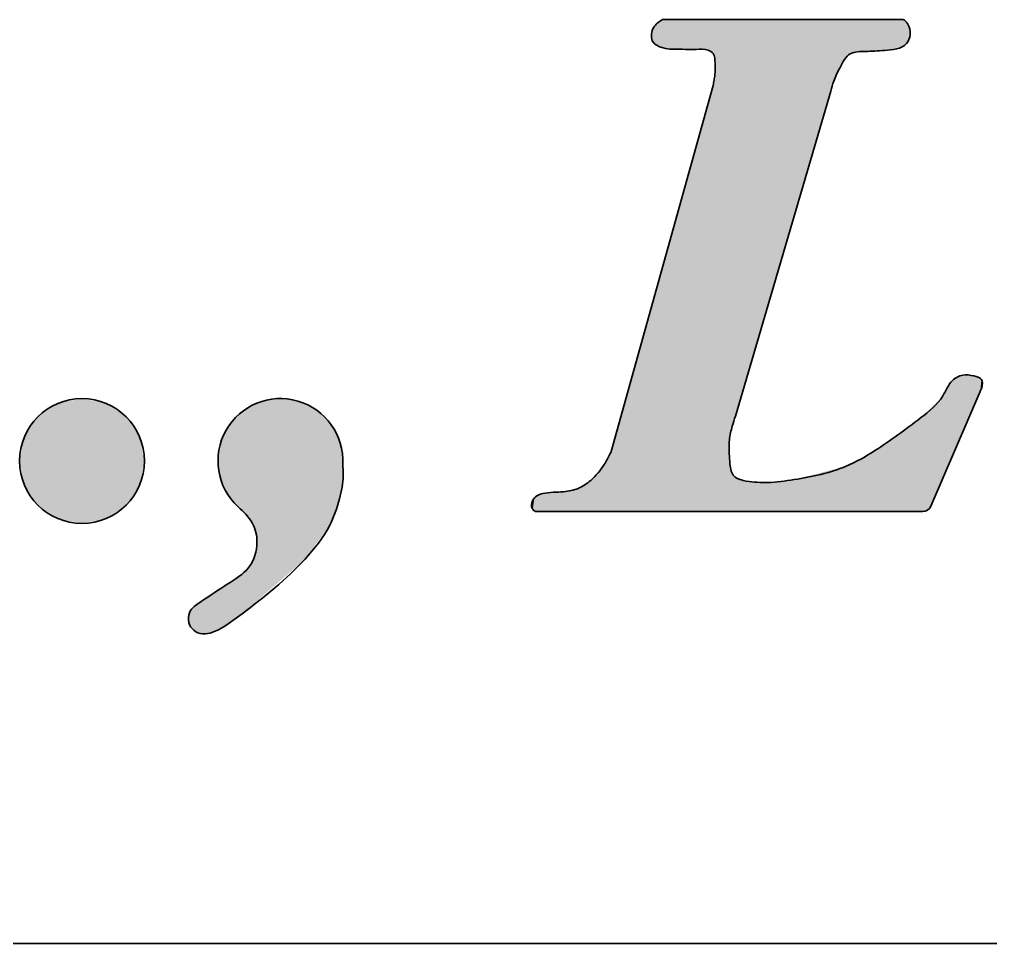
# Model space of a CAD drawing. Extents: x 23 to 587, y 4 to 413.
# Drawn here: x 489.744 to 492.422, y 38.238 to 40.785 of the extents above; entities that cross this region are included whole.
import ezdxf

# ---------------------------------------------------------------- set-up
doc = ezdxf.new("R2010")
doc.units = 0
doc.layers.get('0').update_dxf_attribs({"lineweight": 13})
doc.layers.add('6', color=7, linetype='Continuous', lineweight=13)

# ---------------------------------------------------------------- blocks, each defined once
blk = doc.blocks.new('BLOCK6643')
at = {"color": 6, "lineweight": 5}
for points in [[(490.3989, 39.7274), (490.3962, 39.371), (490.3614, 39.7063), (490.3869, 39.396)], [(490.5319, 39.2976), (490.3934, 39.3075), (490.4406, 39.7385), (490.3992, 39.344)], [(490.3989, 39.7274), (490.4406, 39.7385), (490.3962, 39.371), (490.3992, 39.344)], [(490.5319, 39.2976), (490.4406, 39.7385), (490.5255, 39.7287), (490.4836, 39.739)], [(490.5319, 39.2976), (490.5255, 39.7287), (490.5993, 39.3896), (490.5634, 39.7084)], [(490.3193, 39.4747), (490.3302, 39.6765), (490.347, 39.4417), (490.3614, 39.7063)], [(490.347, 39.4417), (490.3614, 39.7063), (490.3869, 39.396)], [(490.5634, 39.7084), (490.5952, 39.6793), (490.5993, 39.3896), (490.6187, 39.6432)], [(490.3006, 39.5135), (490.3075, 39.6399), (490.3193, 39.4747), (490.3302, 39.6765)], [(490.2922, 39.5558), (490.2946, 39.5988), (490.3006, 39.5135), (490.3075, 39.6399)], [(490.5993, 39.3896), (490.6187, 39.6432), (490.6267, 39.4638), (490.6325, 39.6023)], [(490.6267, 39.4638), (490.6325, 39.6023), (490.637, 39.5277), (490.6358, 39.5594)], [(490.5319, 39.2976), (490.3586, 39.1469), (490.3934, 39.3075), (490.3769, 39.2753)], [(490.3173, 39.228), (490.3769, 39.2753), (490.3064, 39.1102), (490.3586, 39.1469)], [(490.3173, 39.228), (490.2563, 39.0914), (490.2456, 39.1809)], [(490.3173, 39.228), (490.3064, 39.1102), (490.2563, 39.0914), (490.2698, 39.0937)], [(490.2133, 39.1168), (490.2164, 39.1554), (490.2201, 39.1058), (490.2293, 39.1696)], [(490.2201, 39.1058), (490.2293, 39.1696), (490.2303, 39.0973), (490.2456, 39.1809)], [(490.2303, 39.0973), (490.2456, 39.1809), (490.2427, 39.0924), (490.2563, 39.0914)], [(490.2102, 39.1293), (490.2113, 39.1429), (490.2133, 39.1168), (490.2164, 39.1554)]]:
    blk.add_solid(points, dxfattribs=at)
blk = doc.blocks.new('BLOCK6644')
at = {"color": 6, "lineweight": 5}
for points in [[(490.0756, 39.5021), (489.7949, 39.6897), (489.9166, 39.7401), (489.8507, 39.727)], [(490.0756, 39.5021), (489.9166, 39.7401), (490.0383, 39.6897), (489.9825, 39.727)], [(490.0756, 39.5021), (489.7445, 39.568), (489.7949, 39.6897), (489.7576, 39.6339)], [(490.0756, 39.5021), (490.0383, 39.6897), (490.0887, 39.568), (490.0756, 39.6339)], [(490.0756, 39.5021), (489.7949, 39.4463), (489.7445, 39.568), (489.7576, 39.5021)], [(490.0756, 39.5021), (489.9166, 39.3959), (489.7949, 39.4463), (489.8507, 39.409)], [(490.0756, 39.5021), (490.0383, 39.4463), (489.9166, 39.3959), (489.9825, 39.409)]]:
    blk.add_solid(points, dxfattribs=at)
blk = doc.blocks.new('BLOCK6647')
at = {"color": 6, "lineweight": 5}
for points in [[(491.4894, 40.7548), (491.4872, 40.7451), (491.4936, 40.7636), (491.4896, 40.7266)], [(491.4896, 40.7266), (491.4926, 40.7217), (491.4936, 40.7636), (491.5015, 40.714)], [(491.4936, 40.7636), (491.5015, 40.714), (491.5032, 40.7746), (491.526, 40.7053)], [(491.5032, 40.7746), (491.526, 40.7053), (491.515, 40.7833), (491.515, 40.7853)], [(492.1871, 40.7853), (491.515, 40.7853), (491.5325, 40.7042), (491.526, 40.7053)], [(492.1871, 40.7853), (491.5325, 40.7042), (491.6103, 40.7024), (491.5714, 40.703)], [(492.1871, 40.7853), (491.6103, 40.7024), (491.6512, 40.6969), (491.6436, 40.7008)], [(492.1871, 40.7853), (491.6512, 40.6969), (491.6602, 40.6854), (491.6572, 40.6912)], [(492.1871, 40.7853), (491.6602, 40.6854), (491.6625, 40.6651), (491.6624, 40.6721)], [(492.1871, 40.7853), (491.6625, 40.6651), (492.0553, 40.6961), (492.0354, 40.6905)], [(492.1871, 40.7853), (492.0553, 40.6961), (492.1298, 40.7), (492.0774, 40.697)], [(492.1871, 40.7853), (492.1298, 40.7), (492.1781, 40.7095), (492.1466, 40.7014)], [(492.1871, 40.7853), (492.1781, 40.7095), (492.1871, 40.7818)], [(492.1903, 40.7187), (492.1871, 40.7818), (492.1781, 40.7095)], [(492.1973, 40.7299), (492.1928, 40.7739), (492.1903, 40.7187), (492.1871, 40.7818)], [(492.2007, 40.7431), (492.1994, 40.7593), (492.1973, 40.7299), (492.1928, 40.7739)], [(491.6625, 40.6651), (492.0266, 40.6836), (492.0354, 40.6905)], [(491.6625, 40.6651), (492.0072, 40.6528), (492.0266, 40.6836), (492.0129, 40.6638)], [(491.7025, 39.5746), (491.6625, 40.6651), (491.6599, 40.6176), (491.6619, 40.633)], [(491.7025, 39.5746), (491.702, 39.6262), (491.6625, 40.6651), (491.7101, 39.6643)], [(491.6625, 40.6651), (491.7101, 39.6643), (491.9817, 40.5876), (491.7187, 39.6917)], [(491.6625, 40.6651), (491.9817, 40.5876), (492.0072, 40.6528), (491.9899, 40.6151)], [(491.7025, 39.5746), (491.6599, 40.6176), (491.3758, 39.5938), (491.6572, 40.6031)], [(492.3938, 39.7596), (492.3306, 39.7992), (492.2907, 39.7472), (492.3175, 39.7899)], [(492.3938, 39.7596), (492.3762, 39.8026), (492.3306, 39.7992), (492.3456, 39.8044)], [(492.3938, 39.7596), (492.3882, 39.7992), (492.3762, 39.8026)], [(492.3979, 39.77), (492.3971, 39.7927), (492.3938, 39.7596), (492.3882, 39.7992)], [(492.3998, 39.7821), (492.3992, 39.7878), (492.3979, 39.77), (492.3971, 39.7927)], [(492.2907, 39.7472), (492.2292, 39.6867), (492.2371, 39.4286), (492.2353, 39.4286)], [(492.2907, 39.7472), (492.2371, 39.4286), (492.2406, 39.4291), (492.2388, 39.4288)], [(492.2907, 39.7472), (492.2406, 39.4291), (492.244, 39.4301), (492.2423, 39.4296)], [(492.2907, 39.7472), (492.244, 39.4301), (492.2471, 39.4316), (492.2456, 39.4308)], [(492.2907, 39.7472), (492.2471, 39.4316), (492.2501, 39.4336), (492.2487, 39.4326)], [(492.2907, 39.7472), (492.2501, 39.4336), (492.2527, 39.4359), (492.2514, 39.4347)], [(492.2907, 39.7472), (492.2527, 39.4359), (492.255, 39.4386), (492.2539, 39.4372)], [(492.2907, 39.7472), (492.255, 39.4386), (492.2568, 39.4416), (492.256, 39.4401)], [(492.2907, 39.7472), (492.2568, 39.4416), (492.2576, 39.4432)], [(492.3938, 39.7596), (492.2907, 39.7472), (492.2576, 39.4432)], [(492.2353, 39.4286), (492.2292, 39.6867), (492.0241, 39.5536), (492.1032, 39.5965)], [(491.3568, 39.5587), (491.7486, 39.5128), (491.3736, 39.5889), (491.7397, 39.5145)], [(491.3758, 39.5938), (491.3736, 39.5889), (491.7234, 39.5201), (491.7397, 39.5145)], [(491.7025, 39.5746), (491.3758, 39.5938), (491.7056, 39.5467)], [(491.3758, 39.5938), (491.7234, 39.5201), (491.7056, 39.5467), (491.7168, 39.5246)], [(492.2353, 39.4286), (491.3568, 39.5587), (491.2851, 39.4925), (491.3197, 39.5145)], [(492.2353, 39.4286), (491.8079, 39.5086), (491.3568, 39.5587), (491.7486, 39.5128)], [(492.2353, 39.4286), (492.0241, 39.5536), (491.8079, 39.5086), (491.8811, 39.5166)], [(491.1874, 39.4781), (491.1708, 39.4717), (492.2353, 39.4286), (491.1644, 39.4662)], [(492.2353, 39.4286), (491.2851, 39.4925), (491.1874, 39.4781), (491.2449, 39.4833)], [(491.1575, 39.4397), (491.1569, 39.4522), (491.1563, 39.4449)], [(491.1599, 39.4347), (491.1595, 39.4592), (491.1575, 39.4397), (491.1569, 39.4522)], [(492.2353, 39.4286), (491.1644, 39.4662), (491.1599, 39.4347), (491.1595, 39.4592)], [(492.2353, 39.4286), (491.1599, 39.4347), (491.1599, 39.4286)]]:
    blk.add_solid(points, dxfattribs=at)
blk = doc.blocks.new('BLOCK6676')
at = {"color": 6, "lineweight": 5}
for points in [[(490.3989, 39.7274), (490.3962, 39.371), (490.3614, 39.7063), (490.3869, 39.396)], [(490.5319, 39.2976), (490.3934, 39.3075), (490.4406, 39.7385), (490.3992, 39.344)], [(490.3989, 39.7274), (490.4406, 39.7385), (490.3962, 39.371), (490.3992, 39.344)], [(490.5319, 39.2976), (490.4406, 39.7385), (490.5255, 39.7287), (490.4836, 39.739)], [(490.5319, 39.2976), (490.5255, 39.7287), (490.5993, 39.3896), (490.5634, 39.7084)], [(490.3193, 39.4747), (490.3302, 39.6765), (490.347, 39.4417), (490.3614, 39.7063)], [(490.347, 39.4417), (490.3614, 39.7063), (490.3869, 39.396)], [(490.5634, 39.7084), (490.5952, 39.6793), (490.5993, 39.3896), (490.6187, 39.6432)], [(490.3006, 39.5135), (490.3075, 39.6399), (490.3193, 39.4747), (490.3302, 39.6765)], [(490.2922, 39.5558), (490.2946, 39.5988), (490.3006, 39.5135), (490.3075, 39.6399)], [(490.5993, 39.3896), (490.6187, 39.6432), (490.6267, 39.4638), (490.6325, 39.6023)], [(490.6267, 39.4638), (490.6325, 39.6023), (490.637, 39.5277), (490.6358, 39.5594)], [(490.5319, 39.2976), (490.3586, 39.1469), (490.3934, 39.3075), (490.3769, 39.2753)], [(490.3173, 39.228), (490.3769, 39.2753), (490.3064, 39.1102), (490.3586, 39.1469)], [(490.3173, 39.228), (490.2563, 39.0914), (490.2456, 39.1809)], [(490.3173, 39.228), (490.3064, 39.1102), (490.2563, 39.0914), (490.2698, 39.0937)], [(490.2133, 39.1168), (490.2164, 39.1554), (490.2201, 39.1058), (490.2293, 39.1696)], [(490.2201, 39.1058), (490.2293, 39.1696), (490.2303, 39.0973), (490.2456, 39.1809)], [(490.2303, 39.0973), (490.2456, 39.1809), (490.2427, 39.0924), (490.2563, 39.0914)], [(490.2102, 39.1293), (490.2113, 39.1429), (490.2133, 39.1168), (490.2164, 39.1554)]]:
    blk.add_solid(points, dxfattribs=at)
blk = doc.blocks.new('BLOCK6677')
at = {"color": 6, "lineweight": 5}
for points in [[(490.0756, 39.5021), (489.7949, 39.6897), (489.9166, 39.7401), (489.8507, 39.727)], [(490.0756, 39.5021), (489.9166, 39.7401), (490.0383, 39.6897), (489.9825, 39.727)], [(490.0756, 39.5021), (489.7445, 39.568), (489.7949, 39.6897), (489.7576, 39.6339)], [(490.0756, 39.5021), (490.0383, 39.6897), (490.0887, 39.568), (490.0756, 39.6339)], [(490.0756, 39.5021), (489.7949, 39.4463), (489.7445, 39.568), (489.7576, 39.5021)], [(490.0756, 39.5021), (489.9166, 39.3959), (489.7949, 39.4463), (489.8507, 39.409)], [(490.0756, 39.5021), (490.0383, 39.4463), (489.9166, 39.3959), (489.9825, 39.409)]]:
    blk.add_solid(points, dxfattribs=at)
blk = doc.blocks.new('BLOCK6680')
at = {"color": 6, "lineweight": 5}
for points in [[(491.4896, 40.7266), (491.4872, 40.7451), (491.4936, 40.7636), (491.4894, 40.7548)], [(491.4936, 40.7636), (491.4926, 40.7217), (491.4896, 40.7266)], [(491.5032, 40.7746), (491.5015, 40.714), (491.4936, 40.7636), (491.4926, 40.7217)], [(491.515, 40.7833), (491.526, 40.7053), (491.5032, 40.7746), (491.5015, 40.714)], [(491.515, 40.7853), (492.1871, 40.7853), (491.515, 40.7833), (491.526, 40.7053)], [(492.1871, 40.7853), (491.5714, 40.703), (491.526, 40.7053), (491.5325, 40.7042)], [(492.1871, 40.7853), (491.6436, 40.7008), (491.5714, 40.703), (491.6103, 40.7024)], [(492.1871, 40.7853), (491.6572, 40.6912), (491.6436, 40.7008), (491.6512, 40.6969)], [(492.1871, 40.7853), (491.6624, 40.6721), (491.6572, 40.6912), (491.6602, 40.6854)], [(491.6625, 40.6651), (491.6624, 40.6721), (492.0354, 40.6905), (492.1871, 40.7853)], [(492.1871, 40.7853), (492.0774, 40.697), (492.0354, 40.6905), (492.0553, 40.6961)], [(492.1871, 40.7853), (492.1466, 40.7014), (492.0774, 40.697), (492.1298, 40.7)], [(492.1466, 40.7014), (492.1871, 40.7853), (492.1781, 40.7095), (492.1871, 40.7818)], [(492.1781, 40.7095), (492.1871, 40.7818), (492.1903, 40.7187), (492.1928, 40.7739)], [(492.1903, 40.7187), (492.1928, 40.7739), (492.1973, 40.7299), (492.1994, 40.7593)], [(492.1973, 40.7299), (492.1994, 40.7593), (492.2007, 40.7431)], [(491.6625, 40.6651), (492.0354, 40.6905), (492.0129, 40.6638), (492.0266, 40.6836)], [(491.6625, 40.6651), (491.7025, 39.5746), (491.6619, 40.633)], [(491.6625, 40.6651), (492.0129, 40.6638), (491.9899, 40.6151), (492.0072, 40.6528)], [(491.6625, 40.6651), (491.9899, 40.6151), (491.7101, 39.6643), (491.9817, 40.5876)], [(491.6625, 40.6651), (491.7101, 39.6643), (491.7025, 39.5746), (491.702, 39.6262)], [(491.7025, 39.5746), (491.6572, 40.6031), (491.6619, 40.633), (491.6599, 40.6176)], [(491.7025, 39.5746), (491.7056, 39.5467), (491.6572, 40.6031), (491.3758, 39.5938)], [(491.7101, 39.6643), (491.9817, 40.5876), (491.7187, 39.6917)], [(492.3938, 39.7596), (492.3175, 39.7899), (492.3456, 39.8044), (492.3306, 39.7992)], [(492.3938, 39.7596), (492.3456, 39.8044), (492.3762, 39.8026)], [(492.3762, 39.8026), (492.3882, 39.7992), (492.3938, 39.7596), (492.3971, 39.7927)], [(492.3938, 39.7596), (492.2576, 39.4432), (492.3175, 39.7899), (492.2907, 39.7472)], [(492.3938, 39.7596), (492.3971, 39.7927), (492.3979, 39.77), (492.3992, 39.7878)], [(492.3979, 39.77), (492.3992, 39.7878), (492.3998, 39.7821)], [(492.2907, 39.7472), (492.2353, 39.4286), (492.2292, 39.6867)], [(492.2907, 39.7472), (492.2388, 39.4288), (492.2353, 39.4286), (492.2371, 39.4286)], [(492.2907, 39.7472), (492.2423, 39.4296), (492.2388, 39.4288), (492.2406, 39.4291)], [(492.2907, 39.7472), (492.2456, 39.4308), (492.2423, 39.4296), (492.244, 39.4301)], [(492.2907, 39.7472), (492.2487, 39.4326), (492.2456, 39.4308), (492.2471, 39.4316)], [(492.2907, 39.7472), (492.2514, 39.4347), (492.2487, 39.4326), (492.2501, 39.4336)], [(492.2907, 39.7472), (492.2539, 39.4372), (492.2514, 39.4347), (492.2527, 39.4359)], [(492.2907, 39.7472), (492.256, 39.4401), (492.2539, 39.4372), (492.255, 39.4386)], [(492.2907, 39.7472), (492.2576, 39.4432), (492.256, 39.4401), (492.2568, 39.4416)], [(492.2353, 39.4286), (492.1032, 39.5965), (492.2292, 39.6867)], [(491.7397, 39.5145), (491.7486, 39.5128), (491.3736, 39.5889), (491.3568, 39.5587)], [(491.3758, 39.5938), (491.7234, 39.5201), (491.3736, 39.5889), (491.7397, 39.5145)], [(491.3758, 39.5938), (491.7056, 39.5467), (491.7234, 39.5201), (491.7168, 39.5246)], [(492.2353, 39.4286), (491.8811, 39.5166), (492.1032, 39.5965), (492.0241, 39.5536)], [(492.2353, 39.4286), (491.3197, 39.5145), (491.7486, 39.5128), (491.3568, 39.5587)], [(492.2353, 39.4286), (491.2449, 39.4833), (491.3197, 39.5145), (491.2851, 39.4925)], [(492.2353, 39.4286), (491.7486, 39.5128), (491.8811, 39.5166), (491.8079, 39.5086)], [(492.2353, 39.4286), (491.1708, 39.4717), (491.2449, 39.4833), (491.1874, 39.4781)], [(491.1563, 39.4449), (491.1569, 39.4522), (491.1575, 39.4397), (491.1595, 39.4592)], [(491.1575, 39.4397), (491.1595, 39.4592), (491.1599, 39.4347), (491.1644, 39.4662)], [(492.2353, 39.4286), (491.1599, 39.4286), (491.1708, 39.4717), (491.1644, 39.4662)], [(491.1599, 39.4347), (491.1644, 39.4662), (491.1599, 39.4286)]]:
    blk.add_solid(points, dxfattribs=at)

msp = doc.modelspace()

# ---------------------------------------------------------------- linework, layer by layer
at = {"color": 7, "lineweight": 35}
msp.add_line((420.7625, 38.2375), (507.7625, 38.2375), dxfattribs=at)
at = {"layer": '6', "color": 6, "lineweight": 35, "ltscale": 0.016447}
msp.add_line((491.5203, 40.7853), (492.1782, 40.7853), dxfattribs=at)
msp.add_line((491.5203, 40.7853), (492.1782, 40.7853), dxfattribs=at)
at = {"layer": '6', "color": 6, "lineweight": 35, "ltscale": 0.026195}
msp.add_line((491.6572, 40.6031), (491.3758, 39.5938), dxfattribs=at)
msp.add_line((491.6572, 40.6031), (491.3758, 39.5938), dxfattribs=at)
at = {"layer": '6', "color": 6, "lineweight": 35, "ltscale": 0.023342}
msp.add_line((491.9817, 40.5876), (491.7187, 39.6917), dxfattribs=at)
msp.add_line((491.9817, 40.5876), (491.7187, 39.6917), dxfattribs=at)
at = {"layer": '6', "color": 6, "lineweight": 35, "ltscale": 0.008612}
msp.add_line((492.2576, 39.4432), (492.3938, 39.7596), dxfattribs=at)
msp.add_line((492.2576, 39.4432), (492.3938, 39.7596), dxfattribs=at)
at = {"layer": '6', "color": 6, "lineweight": 35, "ltscale": 0.026621}
msp.add_line((491.1705, 39.4286), (492.2353, 39.4286), dxfattribs=at)
msp.add_line((491.1705, 39.4286), (492.2353, 39.4286), dxfattribs=at)
at = {"layer": '6', "color": 6, "lineweight": 35}
msp.add_circle((489.9166, 39.568), 0.1721, dxfattribs=at)
msp.add_circle((489.9166, 39.568), 0.1721, dxfattribs=at)
for centre, radius, start, end in [((491.5214, 40.7746), 0.0108, 95.6957, 126.0242), ((491.5214, 40.7746), 0.0108, 95.6957, 126.0242), ((492.1777, 40.7711), 0.0142, 48.5459, 88.2847), ((492.1777, 40.7711), 0.0142, 48.5459, 88.2847), ((490.4639, 39.568), 0.1721, 357.1257, 587.226), ((490.4639, 39.568), 0.1721, 357.1257, 587.226), ((491.1705, 39.4407), 0.0121, 209.3424, 270), ((491.1705, 39.4407), 0.0121, 209.3424, 270), ((492.2353, 39.4528), 0.0242, 270, 336.7085), ((492.2353, 39.4528), 0.0242, 270, 336.7085)]:
    msp.add_arc(centre, radius, start, end, dxfattribs=at)
for points, knots in [([(491.515, 40.7833), (491.5068, 40.7779), (491.4887, 40.7648), (491.4814, 40.7174), (491.5308, 40.7015), (491.5711, 40.7039), (491.6083, 40.7009), (491.6386, 40.7055), (491.6622, 40.6903), (491.6625, 40.6625), (491.6629, 40.6386), (491.6601, 40.6179), (491.6582, 40.608), (491.6572, 40.6031)], [0.014875, 0.014875, 0.014875, 0.014875, 0.134855, 0.288343, 0.487992, 0.648422, 0.808792, 0.946199, 1.015233, 1.125122, 1.257211, 1.321195, 1.38204, 1.38204, 1.38204, 1.38204]), ([(491.515, 40.7833), (491.5068, 40.7779), (491.4887, 40.7648), (491.4814, 40.7174), (491.5308, 40.7015), (491.5711, 40.7039), (491.6083, 40.7009), (491.6386, 40.7055), (491.6622, 40.6903), (491.6625, 40.6625), (491.6629, 40.6386), (491.6601, 40.6179), (491.6582, 40.608), (491.6572, 40.6031)], [0.014875, 0.014875, 0.014875, 0.014875, 0.134855, 0.288343, 0.487992, 0.648422, 0.808792, 0.946199, 1.015233, 1.125122, 1.257211, 1.321195, 1.38204, 1.38204, 1.38204, 1.38204]), ([(492.1871, 40.7818), (492.1893, 40.7788), (492.1978, 40.7682), (492.2043, 40.7447), (492.187, 40.7039), (492.1311, 40.7003), (492.0823, 40.6962), (492.0296, 40.6975), (492.0077, 40.6535), (491.9902, 40.6197), (491.9842, 40.5969), (491.9817, 40.5876)], [0.023261, 0.023261, 0.023261, 0.023261, 0.060372, 0.191441, 0.301074, 0.56211, 0.778646, 0.954004, 1.147967, 1.318974, 1.437492, 1.437492, 1.437492, 1.437492]), ([(492.1871, 40.7818), (492.1893, 40.7788), (492.1978, 40.7682), (492.2043, 40.7447), (492.187, 40.7039), (492.1311, 40.7003), (492.0823, 40.6962), (492.0296, 40.6975), (492.0077, 40.6535), (491.9902, 40.6197), (491.9842, 40.5969), (491.9817, 40.5876)], [0.023261, 0.023261, 0.023261, 0.023261, 0.060372, 0.191441, 0.301074, 0.56211, 0.778646, 0.954004, 1.147967, 1.318974, 1.437492, 1.437492, 1.437492, 1.437492]), ([(491.7187, 39.6917), (491.7157, 39.6826), (491.7087, 39.6613), (491.6994, 39.6218), (491.7023, 39.5765), (491.7058, 39.5219), (491.7583, 39.5099), (491.8122, 39.5065), (491.9059, 39.5195), (492.0086, 39.5405), (492.1231, 39.6064), (492.2104, 39.6719), (492.2895, 39.7331), (492.3089, 39.7887), (492.3453, 39.8077), (492.3727, 39.8038), (492.4018, 39.7964), (492.3997, 39.7731), (492.3953, 39.763), (492.3938, 39.7596)], [0, 0, 0, 0, 0.118639, 0.279157, 0.492059, 0.706359, 0.846118, 1.091162, 1.39501, 2.004237, 2.375403, 3.014452, 3.370174, 3.577908, 3.708593, 3.834622, 3.929974, 4.023842, 4.069705, 4.069705, 4.069705, 4.069705]), ([(491.7187, 39.6917), (491.7157, 39.6826), (491.7087, 39.6613), (491.6994, 39.6218), (491.7023, 39.5765), (491.7058, 39.5219), (491.7583, 39.5099), (491.8122, 39.5065), (491.9059, 39.5195), (492.0086, 39.5405), (492.1231, 39.6064), (492.2104, 39.6719), (492.2895, 39.7331), (492.3089, 39.7887), (492.3453, 39.8077), (492.3727, 39.8038), (492.4018, 39.7964), (492.3997, 39.7731), (492.3953, 39.763), (492.3938, 39.7596)], [0, 0, 0, 0, 0.118639, 0.279157, 0.492059, 0.706359, 0.846118, 1.091162, 1.39501, 2.004237, 2.375403, 3.014452, 3.370174, 3.577908, 3.708593, 3.834622, 3.929974, 4.023842, 4.069705, 4.069705, 4.069705, 4.069705]), ([(491.1599, 39.4347), (491.1581, 39.438), (491.1547, 39.4458), (491.1588, 39.4606), (491.1702, 39.4732), (491.2004, 39.4828), (491.2394, 39.4808), (491.2861, 39.4899), (491.3257, 39.5164), (491.3537, 39.5516), (491.3696, 39.58), (491.3751, 39.5922), (491.3758, 39.5938)], [0.028818, 0.028818, 0.028818, 0.028818, 0.074271, 0.134472, 0.20404, 0.277249, 0.515619, 0.685596, 0.854489, 1.092772, 1.235264, 1.257552, 1.257552, 1.257552, 1.257552]), ([(491.1599, 39.4347), (491.1581, 39.438), (491.1547, 39.4458), (491.1588, 39.4606), (491.1702, 39.4732), (491.2004, 39.4828), (491.2394, 39.4808), (491.2861, 39.4899), (491.3257, 39.5164), (491.3537, 39.5516), (491.3696, 39.58), (491.3751, 39.5922), (491.3758, 39.5938)], [0.028818, 0.028818, 0.028818, 0.028818, 0.074271, 0.134472, 0.20404, 0.277249, 0.515619, 0.685596, 0.854489, 1.092772, 1.235264, 1.257552, 1.257552, 1.257552, 1.257552]), ([(490.347, 39.4417), (490.3622, 39.4276), (490.3907, 39.4011), (490.4047, 39.3377), (490.3833, 39.2681), (490.3132, 39.2264), (490.2598, 39.1898), (490.2151, 39.1614), (490.2073, 39.1295), (490.218, 39.1037), (490.2425, 39.0895), (490.2748, 39.0929), (490.3139, 39.1132), (490.403, 39.1799), (490.5092, 39.2649), (490.5988, 39.3768), (490.627, 39.4587), (490.6387, 39.5167), (490.6365, 39.5488), (490.6358, 39.5594)], [0, 0, 0, 0, 0.250151, 0.470518, 0.768092, 1.081983, 1.435829, 1.59567, 1.706188, 1.811545, 1.919901, 2.031689, 2.197478, 2.460574, 3.407566, 3.87771, 4.204067, 4.471204, 4.601726, 4.601726, 4.601726, 4.601726]), ([(490.347, 39.4417), (490.3622, 39.4276), (490.3907, 39.4011), (490.4047, 39.3377), (490.3833, 39.2681), (490.3132, 39.2264), (490.2598, 39.1898), (490.2151, 39.1614), (490.2073, 39.1295), (490.218, 39.1037), (490.2425, 39.0895), (490.2748, 39.0929), (490.3139, 39.1132), (490.403, 39.1799), (490.5092, 39.2649), (490.5988, 39.3768), (490.627, 39.4587), (490.6387, 39.5167), (490.6365, 39.5488), (490.6358, 39.5594)], [0, 0, 0, 0, 0.250151, 0.470518, 0.768092, 1.081983, 1.435829, 1.59567, 1.706188, 1.811545, 1.919901, 2.031689, 2.197478, 2.460574, 3.407566, 3.87771, 4.204067, 4.471204, 4.601726, 4.601726, 4.601726, 4.601726])]:
    msp.add_open_spline(points, degree=3, knots=knots, dxfattribs=at)

# ---------------------------------------------------------------- block references
at = {"lineweight": 0}
for name in ['BLOCK6647', 'BLOCK6680', 'BLOCK6644', 'BLOCK6677', 'BLOCK6643', 'BLOCK6676']:
    msp.add_blockref(name, (0, 0), dxfattribs=at)

doc.saveas('drawing.dxf')
